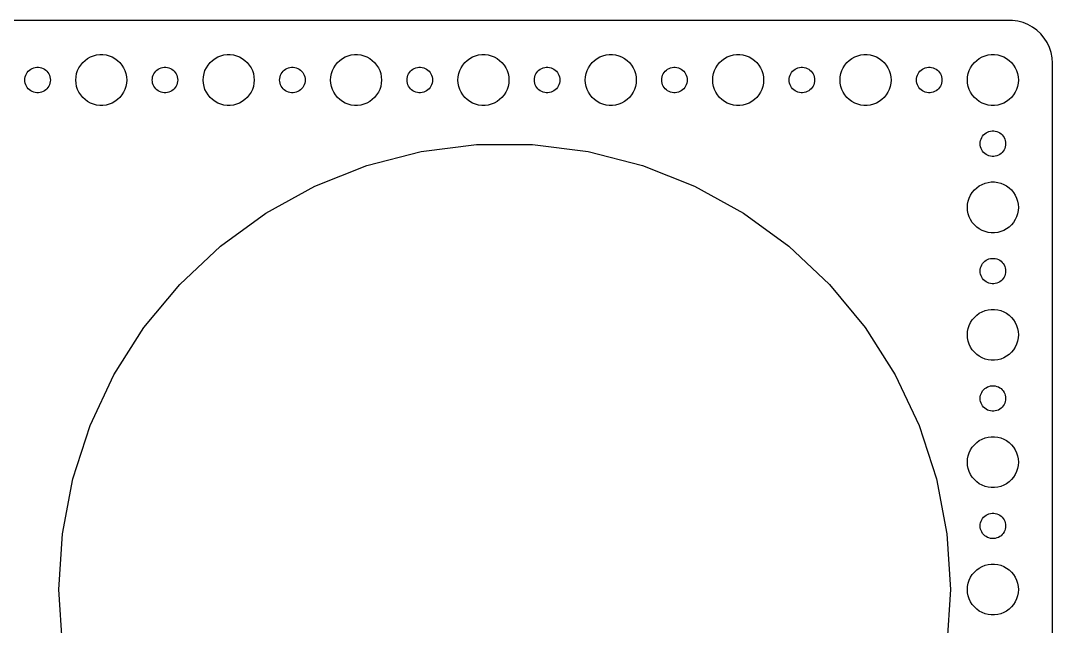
# Model space of a CAD drawing. Header units: metres. Extents: x -120 to 120, y -67 to 67.
# Drawn here: x -2 to 119.5, y -4.3 to 67 of the extents above; entities that cross this region are included whole.
import ezdxf

# ---------------------------------------------------------------- set-up
doc = ezdxf.new("R2010")
doc.units = ezdxf.units.M

msp = doc.modelspace()

# ---------------------------------------------------------------- linework, layer by layer
for p, q in [((114.814, 66.9901), (-114.814, 66.9901)), ((115.437, 66.9114), (114.814, 66.9901)), ((116.045, 66.7553), (115.437, 66.9114)), ((116.629, 66.5241), (116.045, 66.7553)), ((117.179, 66.2216), (116.629, 66.5241)), ((117.687, 65.8526), (117.179, 66.2216)), ((118.145, 65.4227), (117.687, 65.8526)), ((118.545, 64.9389), (118.145, 65.4227)), ((118.882, 64.4088), (118.545, 64.9389)), ((119.149, 63.8406), (118.882, 64.4088)), ((119.343, 63.2434), (119.149, 63.8406)), ((119.461, 62.6267), (119.343, 63.2434)), ((5.07294, 61.7634), (5.31308, 62.0536)), ((5.31308, 62.0536), (5.58772, 62.3115)), ((5.58772, 62.3115), (5.89252, 62.533)), ((5.89252, 62.533), (6.22266, 62.7145)), ((6.22266, 62.7145), (6.57294, 62.8532)), ((6.57294, 62.8532), (6.93785, 62.9469)), ((6.93785, 62.9469), (7.31161, 62.9941)), ((7.31161, 62.9941), (7.68837, 62.9941)), ((7.68837, 62.9941), (8.06213, 62.9469)), ((8.06213, 62.9469), (8.42705, 62.8532)), ((8.42705, 62.8532), (8.77733, 62.7145)), ((8.77733, 62.7145), (9.10747, 62.533)), ((9.10747, 62.533), (9.41226, 62.3115)), ((9.41226, 62.3115), (9.6869, 62.0536)), ((9.6869, 62.0536), (9.92705, 61.7634)), ((20.0729, 61.7634), (20.3131, 62.0536)), ((20.3131, 62.0536), (20.5877, 62.3115)), ((20.5877, 62.3115), (20.8925, 62.533)), ((20.8925, 62.533), (21.2227, 62.7145)), ((21.2227, 62.7145), (21.5729, 62.8532)), ((21.5729, 62.8532), (21.9379, 62.9469)), ((21.9379, 62.9469), (22.3116, 62.9941)), ((22.3116, 62.9941), (22.6884, 62.9941)), ((22.6884, 62.9941), (23.0621, 62.9469)), ((23.0621, 62.9469), (23.427, 62.8532)), ((23.427, 62.8532), (23.7773, 62.7145)), ((23.7773, 62.7145), (24.1075, 62.533)), ((24.1075, 62.533), (24.4123, 62.3115)), ((24.4123, 62.3115), (24.6869, 62.0536)), ((24.6869, 62.0536), (24.927, 61.7634)), ((35.0729, 61.7634), (35.3131, 62.0536)), ((35.3131, 62.0536), (35.5877, 62.3115)), ((35.5877, 62.3115), (35.8925, 62.533)), ((35.8925, 62.533), (36.2227, 62.7145)), ((36.2227, 62.7145), (36.5729, 62.8532)), ((36.5729, 62.8532), (36.9379, 62.9469)), ((36.9379, 62.9469), (37.3116, 62.9941)), ((37.3116, 62.9941), (37.6884, 62.9941)), ((37.6884, 62.9941), (38.0621, 62.9469)), ((38.0621, 62.9469), (38.427, 62.8532)), ((38.427, 62.8532), (38.7773, 62.7145)), ((38.7773, 62.7145), (39.1075, 62.533)), ((39.1075, 62.533), (39.4123, 62.3115)), ((39.4123, 62.3115), (39.6869, 62.0536)), ((39.6869, 62.0536), (39.927, 61.7634)), ((50.0729, 61.7634), (50.3131, 62.0536)), ((50.3131, 62.0536), (50.5877, 62.3115)), ((50.5877, 62.3115), (50.8925, 62.533)), ((50.8925, 62.533), (51.2227, 62.7145)), ((51.2227, 62.7145), (51.5729, 62.8532)), ((51.5729, 62.8532), (51.9379, 62.9469)), ((51.9379, 62.9469), (52.3116, 62.9941)), ((52.3116, 62.9941), (52.6884, 62.9941)), ((52.6884, 62.9941), (53.0621, 62.9469)), ((53.0621, 62.9469), (53.427, 62.8532)), ((53.427, 62.8532), (53.7773, 62.7145)), ((53.7773, 62.7145), (54.1075, 62.533)), ((54.1075, 62.533), (54.4123, 62.3115)), ((54.4123, 62.3115), (54.6869, 62.0536)), ((54.6869, 62.0536), (54.927, 61.7634)), ((65.073, 61.7634), (65.3131, 62.0536)), ((65.3131, 62.0536), (65.5877, 62.3115)), ((65.5877, 62.3115), (65.8925, 62.533)), ((65.8925, 62.533), (66.2227, 62.7145)), ((66.2227, 62.7145), (66.573, 62.8532)), ((66.573, 62.8532), (66.9379, 62.9469)), ((66.9379, 62.9469), (67.3116, 62.9941)), ((67.3116, 62.9941), (67.6884, 62.9941)), ((67.6884, 62.9941), (68.0621, 62.9469)), ((68.0621, 62.9469), (68.427, 62.8532)), ((68.427, 62.8532), (68.7773, 62.7145)), ((68.7773, 62.7145), (69.1075, 62.533)), ((69.1075, 62.533), (69.4123, 62.3115)), ((69.4123, 62.3115), (69.6869, 62.0536)), ((69.6869, 62.0536), (69.927, 61.7634)), ((80.073, 61.7634), (80.3131, 62.0536)), ((80.3131, 62.0536), (80.5877, 62.3115)), ((80.5877, 62.3115), (80.8925, 62.533)), ((80.8925, 62.533), (81.2227, 62.7145)), ((81.2227, 62.7145), (81.573, 62.8532)), ((81.573, 62.8532), (81.9379, 62.9469)), ((81.9379, 62.9469), (82.3116, 62.9941)), ((82.3116, 62.9941), (82.6884, 62.9941)), ((82.6884, 62.9941), (83.0621, 62.9469)), ((83.0621, 62.9469), (83.427, 62.8532)), ((83.427, 62.8532), (83.7773, 62.7145)), ((83.7773, 62.7145), (84.1075, 62.533)), ((84.1075, 62.533), (84.4123, 62.3115)), ((84.4123, 62.3115), (84.6869, 62.0536)), ((84.6869, 62.0536), (84.927, 61.7634)), ((95.073, 61.7634), (95.3131, 62.0536)), ((95.3131, 62.0536), (95.5877, 62.3115)), ((95.5877, 62.3115), (95.8925, 62.533)), ((95.8925, 62.533), (96.2227, 62.7145)), ((96.2227, 62.7145), (96.573, 62.8532)), ((96.573, 62.8532), (96.9379, 62.9469)), ((96.9379, 62.9469), (97.3116, 62.9941)), ((97.3116, 62.9941), (97.6884, 62.9941)), ((97.6884, 62.9941), (98.0621, 62.9469)), ((98.0621, 62.9469), (98.427, 62.8532)), ((98.427, 62.8532), (98.7773, 62.7145)), ((98.7773, 62.7145), (99.1075, 62.533)), ((99.1075, 62.533), (99.4123, 62.3115)), ((99.4123, 62.3115), (99.6869, 62.0536)), ((99.6869, 62.0536), (99.927, 61.7634)), ((110.073, 61.7634), (110.313, 62.0536)), ((110.313, 62.0536), (110.588, 62.3115)), ((110.588, 62.3115), (110.893, 62.533)), ((110.893, 62.533), (111.223, 62.7145)), ((111.223, 62.7145), (111.573, 62.8532)), ((111.573, 62.8532), (111.938, 62.9469)), ((111.938, 62.9469), (112.312, 62.9941)), ((112.312, 62.9941), (112.688, 62.9941)), ((112.688, 62.9941), (113.062, 62.9469)), ((113.062, 62.9469), (113.427, 62.8532)), ((113.427, 62.8532), (113.777, 62.7145)), ((113.777, 62.7145), (114.107, 62.533)), ((114.107, 62.533), (114.412, 62.3115)), ((114.412, 62.3115), (114.687, 62.0536)), ((114.687, 62.0536), (114.927, 61.7634)), ((119.5, 62), (119.461, 62.6267)), ((119.5, -62), (119.5, 62)), ((-1.31445, 60.7226), (-1.21352, 60.8817)), ((-1.21352, 60.8817), (-1.09344, 61.0268)), ((-1.09344, 61.0268), (-0.95613, 61.1558)), ((-0.95613, 61.1558), (-0.80373, 61.2665)), ((-0.80373, 61.2665), (-0.63866, 61.3572)), ((-0.63866, 61.3572), (-0.46352, 61.4266)), ((-0.46352, 61.4266), (-0.28107, 61.4734)), ((-0.28107, 61.4734), (-0.09418, 61.497)), ((-0.09418, 61.497), (0.09418, 61.497)), ((0.09418, 61.497), (0.28107, 61.4734)), ((0.28107, 61.4734), (0.46352, 61.4266)), ((0.46352, 61.4266), (0.63866, 61.3572)), ((0.63866, 61.3572), (0.80373, 61.2665)), ((0.80373, 61.2665), (0.95613, 61.1558)), ((0.95613, 61.1558), (1.09344, 61.0268)), ((1.09344, 61.0268), (1.21352, 60.8817)), ((1.21352, 60.8817), (1.31445, 60.7226)), ((4.59424, 60.7461), (4.71066, 61.1044)), ((4.71066, 61.1044), (4.87108, 61.4453)), ((4.87108, 61.4453), (5.07294, 61.7634)), ((9.92705, 61.7634), (10.1289, 61.4453)), ((10.1289, 61.4453), (10.2893, 61.1044)), ((10.2893, 61.1044), (10.4057, 60.7461)), ((13.6855, 60.7226), (13.7865, 60.8817)), ((13.7865, 60.8817), (13.9065, 61.0268)), ((13.9065, 61.0268), (14.0439, 61.1558)), ((14.0439, 61.1558), (14.1963, 61.2665)), ((14.1963, 61.2665), (14.3613, 61.3572)), ((14.3613, 61.3572), (14.5365, 61.4266)), ((14.5365, 61.4266), (14.7189, 61.4734)), ((14.7189, 61.4734), (14.9058, 61.497)), ((14.9058, 61.497), (15.0942, 61.497)), ((15.0942, 61.497), (15.2811, 61.4734)), ((15.2811, 61.4734), (15.4635, 61.4266)), ((15.4635, 61.4266), (15.6387, 61.3572)), ((15.6387, 61.3572), (15.8037, 61.2665)), ((15.8037, 61.2665), (15.9561, 61.1558)), ((15.9561, 61.1558), (16.0934, 61.0268)), ((16.0934, 61.0268), (16.2135, 60.8817)), ((16.2135, 60.8817), (16.3145, 60.7226)), ((19.5942, 60.7461), (19.7107, 61.1044)), ((19.7107, 61.1044), (19.8711, 61.4453)), ((19.8711, 61.4453), (20.0729, 61.7634)), ((24.927, 61.7634), (25.1289, 61.4453)), ((25.1289, 61.4453), (25.2893, 61.1044)), ((25.2893, 61.1044), (25.4057, 60.7461)), ((28.6855, 60.7226), (28.7865, 60.8817)), ((28.7865, 60.8817), (28.9065, 61.0268)), ((28.9065, 61.0268), (29.0439, 61.1558)), ((29.0439, 61.1558), (29.1963, 61.2665)), ((29.1963, 61.2665), (29.3613, 61.3572)), ((29.3613, 61.3572), (29.5365, 61.4266)), ((29.5365, 61.4266), (29.7189, 61.4734)), ((29.7189, 61.4734), (29.9058, 61.497)), ((29.9058, 61.497), (30.0942, 61.497)), ((30.0942, 61.497), (30.2811, 61.4734)), ((30.2811, 61.4734), (30.4635, 61.4266)), ((30.4635, 61.4266), (30.6387, 61.3572)), ((30.6387, 61.3572), (30.8037, 61.2665)), ((30.8037, 61.2665), (30.9561, 61.1558)), ((30.9561, 61.1558), (31.0934, 61.0268)), ((31.0934, 61.0268), (31.2135, 60.8817)), ((31.2135, 60.8817), (31.3145, 60.7226)), ((34.5942, 60.7461), (34.7107, 61.1044)), ((34.7107, 61.1044), (34.8711, 61.4453)), ((34.8711, 61.4453), (35.0729, 61.7634)), ((39.927, 61.7634), (40.1289, 61.4453)), ((40.1289, 61.4453), (40.2893, 61.1044)), ((40.2893, 61.1044), (40.4057, 60.7461)), ((43.6855, 60.7226), (43.7865, 60.8817)), ((43.7865, 60.8817), (43.9065, 61.0268)), ((43.9065, 61.0268), (44.0439, 61.1558)), ((44.0439, 61.1558), (44.1963, 61.2665)), ((44.1963, 61.2665), (44.3613, 61.3572)), ((44.3613, 61.3572), (44.5365, 61.4266)), ((44.5365, 61.4266), (44.7189, 61.4734)), ((44.7189, 61.4734), (44.9058, 61.497)), ((44.9058, 61.497), (45.0942, 61.497)), ((45.0942, 61.497), (45.2811, 61.4734)), ((45.2811, 61.4734), (45.4635, 61.4266)), ((45.4635, 61.4266), (45.6387, 61.3572)), ((45.6387, 61.3572), (45.8037, 61.2665)), ((45.8037, 61.2665), (45.9561, 61.1558)), ((45.9561, 61.1558), (46.0934, 61.0268)), ((46.0934, 61.0268), (46.2135, 60.8817)), ((46.2135, 60.8817), (46.3145, 60.7226)), ((49.5942, 60.7461), (49.7107, 61.1044)), ((49.7107, 61.1044), (49.8711, 61.4453)), ((49.8711, 61.4453), (50.0729, 61.7634)), ((54.927, 61.7634), (55.1289, 61.4453)), ((55.1289, 61.4453), (55.2893, 61.1044)), ((55.2893, 61.1044), (55.4057, 60.7461)), ((58.6855, 60.7226), (58.7865, 60.8817)), ((58.7865, 60.8817), (58.9065, 61.0268)), ((58.9065, 61.0268), (59.0439, 61.1558)), ((59.0439, 61.1558), (59.1963, 61.2665)), ((59.1963, 61.2665), (59.3613, 61.3572)), ((59.3613, 61.3572), (59.5365, 61.4266)), ((59.5365, 61.4266), (59.7189, 61.4734)), ((59.7189, 61.4734), (59.9058, 61.497)), ((59.9058, 61.497), (60.0942, 61.497)), ((60.0942, 61.497), (60.2811, 61.4734)), ((60.2811, 61.4734), (60.4635, 61.4266)), ((60.4635, 61.4266), (60.6387, 61.3572)), ((60.6387, 61.3572), (60.8037, 61.2665)), ((60.8037, 61.2665), (60.9561, 61.1558)), ((60.9561, 61.1558), (61.0934, 61.0268)), ((61.0934, 61.0268), (61.2135, 60.8817)), ((61.2135, 60.8817), (61.3145, 60.7226)), ((64.5943, 60.7461), (64.7107, 61.1044)), ((64.7107, 61.1044), (64.8711, 61.4453)), ((64.8711, 61.4453), (65.073, 61.7634)), ((69.927, 61.7634), (70.1289, 61.4453)), ((70.1289, 61.4453), (70.2893, 61.1044)), ((70.2893, 61.1044), (70.4057, 60.7461)), ((73.6855, 60.7226), (73.7865, 60.8817)), ((73.7865, 60.8817), (73.9065, 61.0268)), ((73.9065, 61.0268), (74.0439, 61.1558)), ((74.0439, 61.1558), (74.1963, 61.2665)), ((74.1963, 61.2665), (74.3613, 61.3572)), ((74.3613, 61.3572), (74.5365, 61.4266)), ((74.5365, 61.4266), (74.7189, 61.4734)), ((74.7189, 61.4734), (74.9058, 61.497)), ((74.9058, 61.497), (75.0942, 61.497)), ((75.0942, 61.497), (75.2811, 61.4734)), ((75.2811, 61.4734), (75.4635, 61.4266)), ((75.4635, 61.4266), (75.6387, 61.3572)), ((75.6387, 61.3572), (75.8037, 61.2665)), ((75.8037, 61.2665), (75.9561, 61.1558)), ((75.9561, 61.1558), (76.0934, 61.0268)), ((76.0934, 61.0268), (76.2135, 60.8817)), ((76.2135, 60.8817), (76.3145, 60.7226)), ((79.5943, 60.7461), (79.7107, 61.1044)), ((79.7107, 61.1044), (79.8711, 61.4453)), ((79.8711, 61.4453), (80.073, 61.7634)), ((84.927, 61.7634), (85.1289, 61.4453)), ((85.1289, 61.4453), (85.2893, 61.1044)), ((85.2893, 61.1044), (85.4057, 60.7461)), ((88.6855, 60.7226), (88.7865, 60.8817)), ((88.7865, 60.8817), (88.9065, 61.0268)), ((88.9065, 61.0268), (89.0439, 61.1558)), ((89.0439, 61.1558), (89.1963, 61.2665)), ((89.1963, 61.2665), (89.3613, 61.3572)), ((89.3613, 61.3572), (89.5365, 61.4266)), ((89.5365, 61.4266), (89.7189, 61.4734)), ((89.7189, 61.4734), (89.9058, 61.497)), ((89.9058, 61.497), (90.0942, 61.497)), ((90.0942, 61.497), (90.2811, 61.4734)), ((90.2811, 61.4734), (90.4635, 61.4266)), ((90.4635, 61.4266), (90.6387, 61.3572)), ((90.6387, 61.3572), (90.8037, 61.2665)), ((90.8037, 61.2665), (90.9561, 61.1558)), ((90.9561, 61.1558), (91.0934, 61.0268)), ((91.0934, 61.0268), (91.2135, 60.8817)), ((91.2135, 60.8817), (91.3145, 60.7226)), ((94.5943, 60.7461), (94.7107, 61.1044)), ((94.7107, 61.1044), (94.8711, 61.4453)), ((94.8711, 61.4453), (95.073, 61.7634)), ((99.927, 61.7634), (100.129, 61.4453)), ((100.129, 61.4453), (100.289, 61.1044)), ((100.289, 61.1044), (100.406, 60.7461)), ((103.686, 60.7226), (103.786, 60.8817)), ((103.786, 60.8817), (103.907, 61.0268)), ((103.907, 61.0268), (104.044, 61.1558)), ((104.044, 61.1558), (104.196, 61.2665)), ((104.196, 61.2665), (104.361, 61.3572)), ((104.361, 61.3572), (104.536, 61.4266)), ((104.536, 61.4266), (104.719, 61.4734)), ((104.719, 61.4734), (104.906, 61.497)), ((104.906, 61.497), (105.094, 61.497)), ((105.094, 61.497), (105.281, 61.4734)), ((105.281, 61.4734), (105.464, 61.4266)), ((105.464, 61.4266), (105.639, 61.3572)), ((105.639, 61.3572), (105.804, 61.2665)), ((105.804, 61.2665), (105.956, 61.1558)), ((105.956, 61.1558), (106.093, 61.0268)), ((106.093, 61.0268), (106.214, 60.8817)), ((106.214, 60.8817), (106.314, 60.7226)), ((109.594, 60.7461), (109.711, 61.1044)), ((109.711, 61.1044), (109.871, 61.4453)), ((109.871, 61.4453), (110.073, 61.7634)), ((114.927, 61.7634), (115.129, 61.4453)), ((115.129, 61.4453), (115.289, 61.1044)), ((115.289, 61.1044), (115.406, 60.7461)), ((-1.5, 60), (-1.48816, 60.188)), ((-1.48816, 59.812), (-1.5, 60)), ((-1.48816, 60.188), (-1.45287, 60.373)), ((-1.45287, 59.627), (-1.48816, 59.812)), ((-1.45287, 60.373), (-1.39465, 60.5522)), ((-1.39465, 59.4478), (-1.45287, 59.627)), ((-1.39465, 60.5522), (-1.31445, 60.7226)), ((1.31445, 60.7226), (1.39465, 60.5522)), ((1.39465, 60.5522), (1.45287, 60.373)), ((1.45287, 59.627), (1.39465, 59.4478)), ((1.45287, 60.373), (1.48816, 60.188)), ((1.48816, 59.812), (1.45287, 59.627)), ((1.48816, 60.188), (1.5, 60)), ((1.5, 60), (1.48816, 59.812)), ((4.5, 60), (4.52365, 60.376)), ((4.52365, 59.624), (4.5, 60)), ((4.52365, 60.376), (4.59424, 60.7461)), ((4.59424, 59.2539), (4.52365, 59.624)), ((10.4057, 60.7461), (10.4763, 60.376)), ((10.4763, 59.624), (10.4057, 59.2539)), ((10.4763, 60.376), (10.5, 60)), ((10.5, 60), (10.4763, 59.624)), ((13.5, 60), (13.5118, 60.188)), ((13.5118, 59.812), (13.5, 60)), ((13.5118, 60.188), (13.5471, 60.373)), ((13.5471, 59.627), (13.5118, 59.812)), ((13.5471, 60.373), (13.6053, 60.5522)), ((13.6053, 59.4478), (13.5471, 59.627)), ((13.6053, 60.5522), (13.6855, 60.7226)), ((16.3145, 60.7226), (16.3947, 60.5522)), ((16.3947, 60.5522), (16.4529, 60.373)), ((16.4529, 59.627), (16.3947, 59.4478)), ((16.4529, 60.373), (16.4882, 60.188)), ((16.4882, 59.812), (16.4529, 59.627)), ((16.4882, 60.188), (16.5, 60)), ((16.5, 60), (16.4882, 59.812)), ((19.5, 60), (19.5237, 60.376)), ((19.5237, 59.624), (19.5, 60)), ((19.5237, 60.376), (19.5942, 60.7461)), ((19.5942, 59.2539), (19.5237, 59.624)), ((25.4057, 60.7461), (25.4763, 60.376)), ((25.4763, 59.624), (25.4057, 59.2539)), ((25.4763, 60.376), (25.5, 60)), ((25.5, 60), (25.4763, 59.624)), ((28.5, 60), (28.5118, 60.188)), ((28.5118, 59.812), (28.5, 60)), ((28.5118, 60.188), (28.5471, 60.373)), ((28.5471, 59.627), (28.5118, 59.812)), ((28.5471, 60.373), (28.6053, 60.5522)), ((28.6053, 59.4478), (28.5471, 59.627)), ((28.6053, 60.5522), (28.6855, 60.7226)), ((31.3145, 60.7226), (31.3947, 60.5522)), ((31.3947, 60.5522), (31.4529, 60.373)), ((31.4529, 59.627), (31.3947, 59.4478)), ((31.4529, 60.373), (31.4882, 60.188)), ((31.4882, 59.812), (31.4529, 59.627)), ((31.4882, 60.188), (31.5, 60)), ((31.5, 60), (31.4882, 59.812)), ((34.5, 60), (34.5237, 60.376)), ((34.5237, 59.624), (34.5, 60)), ((34.5237, 60.376), (34.5942, 60.7461)), ((34.5942, 59.2539), (34.5237, 59.624)), ((40.4057, 60.7461), (40.4763, 60.376)), ((40.4763, 59.624), (40.4057, 59.2539)), ((40.4763, 60.376), (40.5, 60)), ((40.5, 60), (40.4763, 59.624)), ((43.5, 60), (43.5118, 60.188)), ((43.5118, 59.812), (43.5, 60)), ((43.5118, 60.188), (43.5471, 60.373)), ((43.5471, 59.627), (43.5118, 59.812)), ((43.5471, 60.373), (43.6053, 60.5522)), ((43.6053, 59.4478), (43.5471, 59.627)), ((43.6053, 60.5522), (43.6855, 60.7226)), ((46.3145, 60.7226), (46.3947, 60.5522)), ((46.3947, 60.5522), (46.4529, 60.373)), ((46.4529, 59.627), (46.3947, 59.4478)), ((46.4529, 60.373), (46.4882, 60.188)), ((46.4882, 59.812), (46.4529, 59.627)), ((46.4882, 60.188), (46.5, 60)), ((46.5, 60), (46.4882, 59.812)), ((49.5, 60), (49.5237, 60.376)), ((49.5237, 59.624), (49.5, 60)), ((49.5237, 60.376), (49.5942, 60.7461)), ((49.5942, 59.2539), (49.5237, 59.624)), ((55.4057, 60.7461), (55.4763, 60.376)), ((55.4763, 59.624), (55.4057, 59.2539)), ((55.4763, 60.376), (55.5, 60)), ((55.5, 60), (55.4763, 59.624)), ((58.5, 60), (58.5118, 60.188)), ((58.5118, 59.812), (58.5, 60)), ((58.5118, 60.188), (58.5471, 60.373)), ((58.5471, 59.627), (58.5118, 59.812)), ((58.5471, 60.373), (58.6053, 60.5522)), ((58.6053, 59.4478), (58.5471, 59.627)), ((58.6053, 60.5522), (58.6855, 60.7226)), ((61.3145, 60.7226), (61.3947, 60.5522)), ((61.3947, 60.5522), (61.4529, 60.373)), ((61.4529, 59.627), (61.3947, 59.4478)), ((61.4529, 60.373), (61.4882, 60.188)), ((61.4882, 59.812), (61.4529, 59.627)), ((61.4882, 60.188), (61.5, 60)), ((61.5, 60), (61.4882, 59.812)), ((64.5, 60), (64.5237, 60.376)), ((64.5237, 59.624), (64.5, 60)), ((64.5237, 60.376), (64.5943, 60.7461)), ((64.5943, 59.2539), (64.5237, 59.624)), ((70.4057, 60.7461), (70.4763, 60.376)), ((70.4763, 59.624), (70.4057, 59.2539)), ((70.4763, 60.376), (70.5, 60)), ((70.5, 60), (70.4763, 59.624)), ((73.5, 60), (73.5118, 60.188)), ((73.5118, 59.812), (73.5, 60)), ((73.5118, 60.188), (73.5471, 60.373)), ((73.5471, 59.627), (73.5118, 59.812)), ((73.5471, 60.373), (73.6053, 60.5522)), ((73.6053, 59.4478), (73.5471, 59.627)), ((73.6053, 60.5522), (73.6855, 60.7226)), ((76.3145, 60.7226), (76.3947, 60.5522)), ((76.3947, 60.5522), (76.4529, 60.373)), ((76.4529, 59.627), (76.3947, 59.4478)), ((76.4529, 60.373), (76.4882, 60.188)), ((76.4882, 59.812), (76.4529, 59.627)), ((76.4882, 60.188), (76.5, 60)), ((76.5, 60), (76.4882, 59.812)), ((79.5, 60), (79.5237, 60.376)), ((79.5237, 59.624), (79.5, 60)), ((79.5237, 60.376), (79.5943, 60.7461)), ((79.5943, 59.2539), (79.5237, 59.624)), ((85.4057, 60.7461), (85.4763, 60.376)), ((85.4763, 59.624), (85.4057, 59.2539)), ((85.4763, 60.376), (85.5, 60)), ((85.5, 60), (85.4763, 59.624)), ((88.5, 60), (88.5118, 60.188)), ((88.5118, 59.812), (88.5, 60)), ((88.5118, 60.188), (88.5471, 60.373)), ((88.5471, 59.627), (88.5118, 59.812)), ((88.5471, 60.373), (88.6053, 60.5522)), ((88.6053, 59.4478), (88.5471, 59.627)), ((88.6053, 60.5522), (88.6855, 60.7226)), ((91.3145, 60.7226), (91.3947, 60.5522)), ((91.3947, 60.5522), (91.4529, 60.373)), ((91.4529, 59.627), (91.3947, 59.4478)), ((91.4529, 60.373), (91.4882, 60.188)), ((91.4882, 59.812), (91.4529, 59.627)), ((91.4882, 60.188), (91.5, 60)), ((91.5, 60), (91.4882, 59.812)), ((94.5, 60), (94.5237, 60.376)), ((94.5237, 59.624), (94.5, 60)), ((94.5237, 60.376), (94.5943, 60.7461)), ((94.5943, 59.2539), (94.5237, 59.624)), ((100.406, 60.7461), (100.476, 60.376)), ((100.476, 59.624), (100.406, 59.2539)), ((100.476, 60.376), (100.5, 60)), ((100.5, 60), (100.476, 59.624)), ((103.5, 60), (103.512, 60.188)), ((103.512, 59.812), (103.5, 60)), ((103.512, 60.188), (103.547, 60.373)), ((103.547, 59.627), (103.512, 59.812)), ((103.547, 60.373), (103.605, 60.5522)), ((103.605, 59.4478), (103.547, 59.627)), ((103.605, 60.5522), (103.686, 60.7226)), ((106.314, 60.7226), (106.395, 60.5522)), ((106.395, 60.5522), (106.453, 60.373)), ((106.453, 59.627), (106.395, 59.4478)), ((106.453, 60.373), (106.488, 60.188)), ((106.488, 59.812), (106.453, 59.627)), ((106.488, 60.188), (106.5, 60)), ((106.5, 60), (106.488, 59.812)), ((109.5, 60), (109.524, 60.376)), ((109.524, 59.624), (109.5, 60)), ((109.524, 60.376), (109.594, 60.7461)), ((109.594, 59.2539), (109.524, 59.624)), ((115.406, 60.7461), (115.476, 60.376)), ((115.476, 59.624), (115.406, 59.2539)), ((115.476, 60.376), (115.5, 60)), ((115.5, 60), (115.476, 59.624)), ((-1.31445, 59.2774), (-1.39465, 59.4478)), ((-1.21352, 59.1183), (-1.31445, 59.2774)), ((-1.09344, 58.9732), (-1.21352, 59.1183)), ((-0.95613, 58.8442), (-1.09344, 58.9732)), ((-0.80373, 58.7335), (-0.95613, 58.8442)), ((-0.63866, 58.6428), (-0.80373, 58.7335)), ((-0.46352, 58.5734), (-0.63866, 58.6428)), ((-0.28107, 58.5266), (-0.46352, 58.5734)), ((-0.09418, 58.503), (-0.28107, 58.5266)), ((0.09418, 58.503), (-0.09418, 58.503)), ((0.28107, 58.5266), (0.09418, 58.503)), ((0.46352, 58.5734), (0.28107, 58.5266)), ((0.63866, 58.6428), (0.46352, 58.5734)), ((0.80373, 58.7335), (0.63866, 58.6428)), ((0.95613, 58.8442), (0.80373, 58.7335)), ((1.09344, 58.9732), (0.95613, 58.8442)), ((1.21352, 59.1183), (1.09344, 58.9732)), ((1.31445, 59.2774), (1.21352, 59.1183)), ((1.39465, 59.4478), (1.31445, 59.2774)), ((4.71066, 58.8956), (4.59424, 59.2539)), ((4.87108, 58.5547), (4.71066, 58.8956)), ((5.07294, 58.2366), (4.87108, 58.5547)), ((10.1289, 58.5547), (9.92705, 58.2366)), ((10.2893, 58.8956), (10.1289, 58.5547)), ((10.4057, 59.2539), (10.2893, 58.8956)), ((13.6855, 59.2774), (13.6053, 59.4478)), ((13.7865, 59.1183), (13.6855, 59.2774)), ((13.9065, 58.9732), (13.7865, 59.1183)), ((14.0439, 58.8442), (13.9065, 58.9732)), ((14.1963, 58.7335), (14.0439, 58.8442)), ((14.3613, 58.6428), (14.1963, 58.7335)), ((14.5365, 58.5734), (14.3613, 58.6428)), ((14.7189, 58.5266), (14.5365, 58.5734)), ((14.9058, 58.503), (14.7189, 58.5266)), ((15.0942, 58.503), (14.9058, 58.503)), ((15.2811, 58.5266), (15.0942, 58.503)), ((15.4635, 58.5734), (15.2811, 58.5266)), ((15.6387, 58.6428), (15.4635, 58.5734)), ((15.8037, 58.7335), (15.6387, 58.6428)), ((15.9561, 58.8442), (15.8037, 58.7335)), ((16.0934, 58.9732), (15.9561, 58.8442)), ((16.2135, 59.1183), (16.0934, 58.9732)), ((16.3145, 59.2774), (16.2135, 59.1183)), ((16.3947, 59.4478), (16.3145, 59.2774)), ((19.7107, 58.8956), (19.5942, 59.2539)), ((19.8711, 58.5547), (19.7107, 58.8956)), ((20.0729, 58.2366), (19.8711, 58.5547)), ((25.1289, 58.5547), (24.927, 58.2366)), ((25.2893, 58.8956), (25.1289, 58.5547)), ((25.4057, 59.2539), (25.2893, 58.8956)), ((28.6855, 59.2774), (28.6053, 59.4478)), ((28.7865, 59.1183), (28.6855, 59.2774)), ((28.9065, 58.9732), (28.7865, 59.1183)), ((29.0439, 58.8442), (28.9065, 58.9732)), ((29.1963, 58.7335), (29.0439, 58.8442)), ((29.3613, 58.6428), (29.1963, 58.7335)), ((29.5365, 58.5734), (29.3613, 58.6428)), ((29.7189, 58.5266), (29.5365, 58.5734)), ((29.9058, 58.503), (29.7189, 58.5266)), ((30.0942, 58.503), (29.9058, 58.503)), ((30.2811, 58.5266), (30.0942, 58.503)), ((30.4635, 58.5734), (30.2811, 58.5266)), ((30.6387, 58.6428), (30.4635, 58.5734)), ((30.8037, 58.7335), (30.6387, 58.6428)), ((30.9561, 58.8442), (30.8037, 58.7335)), ((31.0934, 58.9732), (30.9561, 58.8442)), ((31.2135, 59.1183), (31.0934, 58.9732)), ((31.3145, 59.2774), (31.2135, 59.1183)), ((31.3947, 59.4478), (31.3145, 59.2774)), ((34.7107, 58.8956), (34.5942, 59.2539)), ((34.8711, 58.5547), (34.7107, 58.8956)), ((35.0729, 58.2366), (34.8711, 58.5547)), ((40.1289, 58.5547), (39.927, 58.2366)), ((40.2893, 58.8956), (40.1289, 58.5547)), ((40.4057, 59.2539), (40.2893, 58.8956)), ((43.6855, 59.2774), (43.6053, 59.4478)), ((43.7865, 59.1183), (43.6855, 59.2774)), ((43.9065, 58.9732), (43.7865, 59.1183)), ((44.0439, 58.8442), (43.9065, 58.9732)), ((44.1963, 58.7335), (44.0439, 58.8442)), ((44.3613, 58.6428), (44.1963, 58.7335)), ((44.5365, 58.5734), (44.3613, 58.6428)), ((44.7189, 58.5266), (44.5365, 58.5734)), ((44.9058, 58.503), (44.7189, 58.5266)), ((45.0942, 58.503), (44.9058, 58.503)), ((45.2811, 58.5266), (45.0942, 58.503)), ((45.4635, 58.5734), (45.2811, 58.5266)), ((45.6387, 58.6428), (45.4635, 58.5734)), ((45.8037, 58.7335), (45.6387, 58.6428)), ((45.9561, 58.8442), (45.8037, 58.7335)), ((46.0934, 58.9732), (45.9561, 58.8442)), ((46.2135, 59.1183), (46.0934, 58.9732)), ((46.3145, 59.2774), (46.2135, 59.1183)), ((46.3947, 59.4478), (46.3145, 59.2774)), ((49.7107, 58.8956), (49.5942, 59.2539)), ((49.8711, 58.5547), (49.7107, 58.8956)), ((50.0729, 58.2366), (49.8711, 58.5547)), ((55.1289, 58.5547), (54.927, 58.2366)), ((55.2893, 58.8956), (55.1289, 58.5547)), ((55.4057, 59.2539), (55.2893, 58.8956)), ((58.6855, 59.2774), (58.6053, 59.4478)), ((58.7865, 59.1183), (58.6855, 59.2774)), ((58.9065, 58.9732), (58.7865, 59.1183)), ((59.0439, 58.8442), (58.9065, 58.9732)), ((59.1963, 58.7335), (59.0439, 58.8442)), ((59.3613, 58.6428), (59.1963, 58.7335)), ((59.5365, 58.5734), (59.3613, 58.6428)), ((59.7189, 58.5266), (59.5365, 58.5734)), ((59.9058, 58.503), (59.7189, 58.5266)), ((60.0942, 58.503), (59.9058, 58.503)), ((60.2811, 58.5266), (60.0942, 58.503)), ((60.4635, 58.5734), (60.2811, 58.5266)), ((60.6387, 58.6428), (60.4635, 58.5734)), ((60.8037, 58.7335), (60.6387, 58.6428)), ((60.9561, 58.8442), (60.8037, 58.7335)), ((61.0934, 58.9732), (60.9561, 58.8442)), ((61.2135, 59.1183), (61.0934, 58.9732)), ((61.3145, 59.2774), (61.2135, 59.1183)), ((61.3947, 59.4478), (61.3145, 59.2774)), ((64.7107, 58.8956), (64.5943, 59.2539)), ((64.8711, 58.5547), (64.7107, 58.8956)), ((65.073, 58.2366), (64.8711, 58.5547)), ((70.1289, 58.5547), (69.927, 58.2366)), ((70.2893, 58.8956), (70.1289, 58.5547)), ((70.4057, 59.2539), (70.2893, 58.8956)), ((73.6855, 59.2774), (73.6053, 59.4478)), ((73.7865, 59.1183), (73.6855, 59.2774)), ((73.9065, 58.9732), (73.7865, 59.1183)), ((74.0439, 58.8442), (73.9065, 58.9732)), ((74.1963, 58.7335), (74.0439, 58.8442)), ((74.3613, 58.6428), (74.1963, 58.7335)), ((74.5365, 58.5734), (74.3613, 58.6428)), ((74.7189, 58.5266), (74.5365, 58.5734)), ((74.9058, 58.503), (74.7189, 58.5266)), ((75.0942, 58.503), (74.9058, 58.503)), ((75.2811, 58.5266), (75.0942, 58.503)), ((75.4635, 58.5734), (75.2811, 58.5266)), ((75.6387, 58.6428), (75.4635, 58.5734)), ((75.8037, 58.7335), (75.6387, 58.6428)), ((75.9561, 58.8442), (75.8037, 58.7335)), ((76.0934, 58.9732), (75.9561, 58.8442)), ((76.2135, 59.1183), (76.0934, 58.9732)), ((76.3145, 59.2774), (76.2135, 59.1183)), ((76.3947, 59.4478), (76.3145, 59.2774)), ((79.7107, 58.8956), (79.5943, 59.2539)), ((79.8711, 58.5547), (79.7107, 58.8956)), ((80.073, 58.2366), (79.8711, 58.5547)), ((85.1289, 58.5547), (84.927, 58.2366)), ((85.2893, 58.8956), (85.1289, 58.5547)), ((85.4057, 59.2539), (85.2893, 58.8956)), ((88.6855, 59.2774), (88.6053, 59.4478)), ((88.7865, 59.1183), (88.6855, 59.2774)), ((88.9065, 58.9732), (88.7865, 59.1183)), ((89.0439, 58.8442), (88.9065, 58.9732)), ((89.1963, 58.7335), (89.0439, 58.8442)), ((89.3613, 58.6428), (89.1963, 58.7335)), ((89.5365, 58.5734), (89.3613, 58.6428)), ((89.7189, 58.5266), (89.5365, 58.5734)), ((89.9058, 58.503), (89.7189, 58.5266)), ((90.0942, 58.503), (89.9058, 58.503)), ((90.2811, 58.5266), (90.0942, 58.503)), ((90.4635, 58.5734), (90.2811, 58.5266)), ((90.6387, 58.6428), (90.4635, 58.5734)), ((90.8037, 58.7335), (90.6387, 58.6428)), ((90.9561, 58.8442), (90.8037, 58.7335)), ((91.0934, 58.9732), (90.9561, 58.8442)), ((91.2135, 59.1183), (91.0934, 58.9732)), ((91.3145, 59.2774), (91.2135, 59.1183)), ((91.3947, 59.4478), (91.3145, 59.2774)), ((94.7107, 58.8956), (94.5943, 59.2539)), ((94.8711, 58.5547), (94.7107, 58.8956)), ((95.073, 58.2366), (94.8711, 58.5547)), ((100.129, 58.5547), (99.927, 58.2366)), ((100.289, 58.8956), (100.129, 58.5547)), ((100.406, 59.2539), (100.289, 58.8956)), ((103.686, 59.2774), (103.605, 59.4478)), ((103.786, 59.1183), (103.686, 59.2774)), ((103.907, 58.9732), (103.786, 59.1183)), ((104.044, 58.8442), (103.907, 58.9732)), ((104.196, 58.7335), (104.044, 58.8442)), ((104.361, 58.6428), (104.196, 58.7335)), ((104.536, 58.5734), (104.361, 58.6428)), ((104.719, 58.5266), (104.536, 58.5734)), ((104.906, 58.503), (104.719, 58.5266)), ((105.094, 58.503), (104.906, 58.503)), ((105.281, 58.5266), (105.094, 58.503)), ((105.464, 58.5734), (105.281, 58.5266)), ((105.639, 58.6428), (105.464, 58.5734)), ((105.804, 58.7335), (105.639, 58.6428)), ((105.956, 58.8442), (105.804, 58.7335)), ((106.093, 58.9732), (105.956, 58.8442)), ((106.214, 59.1183), (106.093, 58.9732)), ((106.314, 59.2774), (106.214, 59.1183)), ((106.395, 59.4478), (106.314, 59.2774)), ((109.711, 58.8956), (109.594, 59.2539)), ((109.871, 58.5547), (109.711, 58.8956)), ((110.073, 58.2366), (109.871, 58.5547)), ((115.129, 58.5547), (114.927, 58.2366)), ((115.289, 58.8956), (115.129, 58.5547)), ((115.406, 59.2539), (115.289, 58.8956)), ((5.31308, 57.9464), (5.07294, 58.2366)), ((5.58772, 57.6885), (5.31308, 57.9464)), ((5.89252, 57.467), (5.58772, 57.6885)), ((6.22266, 57.2855), (5.89252, 57.467)), ((6.57294, 57.1468), (6.22266, 57.2855)), ((6.93785, 57.0531), (6.57294, 57.1468)), ((8.42705, 57.1468), (8.06213, 57.0531)), ((8.77733, 57.2855), (8.42705, 57.1468)), ((9.10747, 57.467), (8.77733, 57.2855)), ((9.41226, 57.6885), (9.10747, 57.467)), ((9.6869, 57.9464), (9.41226, 57.6885)), ((9.92705, 58.2366), (9.6869, 57.9464)), ((20.3131, 57.9464), (20.0729, 58.2366)), ((20.5877, 57.6885), (20.3131, 57.9464)), ((20.8925, 57.467), (20.5877, 57.6885)), ((21.2227, 57.2855), (20.8925, 57.467)), ((21.5729, 57.1468), (21.2227, 57.2855)), ((21.9379, 57.0531), (21.5729, 57.1468)), ((23.427, 57.1468), (23.0621, 57.0531)), ((23.7773, 57.2855), (23.427, 57.1468)), ((24.1075, 57.467), (23.7773, 57.2855)), ((24.4123, 57.6885), (24.1075, 57.467)), ((24.6869, 57.9464), (24.4123, 57.6885)), ((24.927, 58.2366), (24.6869, 57.9464)), ((35.3131, 57.9464), (35.0729, 58.2366)), ((35.5877, 57.6885), (35.3131, 57.9464)), ((35.8925, 57.467), (35.5877, 57.6885)), ((36.2227, 57.2855), (35.8925, 57.467)), ((36.5729, 57.1468), (36.2227, 57.2855)), ((36.9379, 57.0531), (36.5729, 57.1468)), ((38.427, 57.1468), (38.0621, 57.0531)), ((38.7773, 57.2855), (38.427, 57.1468)), ((39.1075, 57.467), (38.7773, 57.2855)), ((39.4123, 57.6885), (39.1075, 57.467)), ((39.6869, 57.9464), (39.4123, 57.6885)), ((39.927, 58.2366), (39.6869, 57.9464)), ((50.3131, 57.9464), (50.0729, 58.2366)), ((50.5877, 57.6885), (50.3131, 57.9464)), ((50.8925, 57.467), (50.5877, 57.6885)), ((51.2227, 57.2855), (50.8925, 57.467)), ((51.5729, 57.1468), (51.2227, 57.2855)), ((51.9379, 57.0531), (51.5729, 57.1468)), ((53.427, 57.1468), (53.0621, 57.0531)), ((53.7773, 57.2855), (53.427, 57.1468)), ((54.1075, 57.467), (53.7773, 57.2855)), ((54.4123, 57.6885), (54.1075, 57.467)), ((54.6869, 57.9464), (54.4123, 57.6885)), ((54.927, 58.2366), (54.6869, 57.9464)), ((65.3131, 57.9464), (65.073, 58.2366)), ((65.5877, 57.6885), (65.3131, 57.9464)), ((65.8925, 57.467), (65.5877, 57.6885)), ((66.2227, 57.2855), (65.8925, 57.467)), ((66.573, 57.1468), (66.2227, 57.2855)), ((66.9379, 57.0531), (66.573, 57.1468)), ((68.427, 57.1468), (68.0621, 57.0531)), ((68.7773, 57.2855), (68.427, 57.1468)), ((69.1075, 57.467), (68.7773, 57.2855)), ((69.4123, 57.6885), (69.1075, 57.467)), ((69.6869, 57.9464), (69.4123, 57.6885)), ((69.927, 58.2366), (69.6869, 57.9464)), ((80.3131, 57.9464), (80.073, 58.2366)), ((80.5877, 57.6885), (80.3131, 57.9464)), ((80.8925, 57.467), (80.5877, 57.6885)), ((81.2227, 57.2855), (80.8925, 57.467)), ((81.573, 57.1468), (81.2227, 57.2855)), ((81.9379, 57.0531), (81.573, 57.1468)), ((83.427, 57.1468), (83.0621, 57.0531)), ((83.7773, 57.2855), (83.427, 57.1468)), ((84.1075, 57.467), (83.7773, 57.2855)), ((84.4123, 57.6885), (84.1075, 57.467)), ((84.6869, 57.9464), (84.4123, 57.6885)), ((84.927, 58.2366), (84.6869, 57.9464)), ((95.3131, 57.9464), (95.073, 58.2366)), ((95.5877, 57.6885), (95.3131, 57.9464)), ((95.8925, 57.467), (95.5877, 57.6885)), ((96.2227, 57.2855), (95.8925, 57.467)), ((96.573, 57.1468), (96.2227, 57.2855)), ((96.9379, 57.0531), (96.573, 57.1468)), ((98.427, 57.1468), (98.0621, 57.0531)), ((98.7773, 57.2855), (98.427, 57.1468)), ((99.1075, 57.467), (98.7773, 57.2855)), ((99.4123, 57.6885), (99.1075, 57.467)), ((99.6869, 57.9464), (99.4123, 57.6885)), ((99.927, 58.2366), (99.6869, 57.9464)), ((110.313, 57.9464), (110.073, 58.2366)), ((110.588, 57.6885), (110.313, 57.9464)), ((110.893, 57.467), (110.588, 57.6885)), ((111.223, 57.2855), (110.893, 57.467)), ((111.573, 57.1468), (111.223, 57.2855)), ((111.938, 57.0531), (111.573, 57.1468)), ((113.427, 57.1468), (113.062, 57.0531)), ((113.777, 57.2855), (113.427, 57.1468)), ((114.107, 57.467), (113.777, 57.2855)), ((114.412, 57.6885), (114.107, 57.467)), ((114.687, 57.9464), (114.412, 57.6885)), ((114.927, 58.2366), (114.687, 57.9464)), ((7.31161, 57.0059), (6.93785, 57.0531)), ((7.68837, 57.0059), (7.31161, 57.0059)), ((8.06213, 57.0531), (7.68837, 57.0059)), ((22.3116, 57.0059), (21.9379, 57.0531)), ((22.6884, 57.0059), (22.3116, 57.0059)), ((23.0621, 57.0531), (22.6884, 57.0059)), ((37.3116, 57.0059), (36.9379, 57.0531)), ((37.6884, 57.0059), (37.3116, 57.0059)), ((38.0621, 57.0531), (37.6884, 57.0059)), ((52.3116, 57.0059), (51.9379, 57.0531)), ((52.6884, 57.0059), (52.3116, 57.0059)), ((53.0621, 57.0531), (52.6884, 57.0059)), ((67.3116, 57.0059), (66.9379, 57.0531)), ((67.6884, 57.0059), (67.3116, 57.0059)), ((68.0621, 57.0531), (67.6884, 57.0059)), ((82.3116, 57.0059), (81.9379, 57.0531)), ((82.6884, 57.0059), (82.3116, 57.0059)), ((83.0621, 57.0531), (82.6884, 57.0059)), ((97.3116, 57.0059), (96.9379, 57.0531)), ((97.6884, 57.0059), (97.3116, 57.0059)), ((98.0621, 57.0531), (97.6884, 57.0059)), ((112.312, 57.0059), (111.938, 57.0531)), ((112.688, 57.0059), (112.312, 57.0059)), ((113.062, 57.0531), (112.688, 57.0059)), ((111.286, 53.3817), (111.407, 53.5268)), ((111.407, 53.5268), (111.544, 53.6558)), ((111.544, 53.6558), (111.696, 53.7665)), ((111.696, 53.7665), (111.861, 53.8572)), ((111.861, 53.8572), (112.036, 53.9266)), ((112.036, 53.9266), (112.219, 53.9734)), ((112.219, 53.9734), (112.406, 53.997)), ((112.406, 53.997), (112.594, 53.997)), ((112.594, 53.997), (112.781, 53.9734)), ((112.781, 53.9734), (112.964, 53.9266)), ((112.964, 53.9266), (113.139, 53.8572)), ((113.139, 53.8572), (113.304, 53.7665)), ((113.304, 53.7665), (113.456, 53.6558)), ((113.456, 53.6558), (113.593, 53.5268)), ((113.593, 53.5268), (113.714, 53.3817)), ((45.1625, 51.5701), (51.7035, 52.3964)), ((51.7035, 52.3964), (58.2965, 52.3964)), ((58.2965, 52.3964), (64.8375, 51.5701)), ((111, 52.5), (111.012, 52.688)), ((111.012, 52.312), (111, 52.5)), ((111.012, 52.688), (111.047, 52.873)), ((111.047, 52.127), (111.012, 52.312)), ((111.047, 52.873), (111.105, 53.0522)), ((111.105, 53.0522), (111.186, 53.2226)), ((111.186, 53.2226), (111.286, 53.3817)), ((113.714, 53.3817), (113.814, 53.2226)), ((113.814, 53.2226), (113.895, 53.0522)), ((113.895, 53.0522), (113.953, 52.873)), ((113.953, 52.873), (113.988, 52.688)), ((113.988, 52.312), (113.953, 52.127)), ((113.988, 52.688), (114, 52.5)), ((114, 52.5), (113.988, 52.312)), ((38.7766, 49.9305), (45.1625, 51.5701)), ((64.8375, 51.5701), (71.2234, 49.9305)), ((111.105, 51.9478), (111.047, 52.127)), ((111.186, 51.7774), (111.105, 51.9478)), ((111.286, 51.6183), (111.186, 51.7774)), ((111.407, 51.4732), (111.286, 51.6183)), ((111.544, 51.3442), (111.407, 51.4732)), ((111.696, 51.2335), (111.544, 51.3442)), ((111.861, 51.1428), (111.696, 51.2335)), ((112.036, 51.0734), (111.861, 51.1428)), ((112.219, 51.0266), (112.036, 51.0734)), ((112.964, 51.0734), (112.781, 51.0266)), ((113.139, 51.1428), (112.964, 51.0734)), ((113.304, 51.2335), (113.139, 51.1428)), ((113.456, 51.3442), (113.304, 51.2335)), ((113.593, 51.4732), (113.456, 51.3442)), ((113.714, 51.6183), (113.593, 51.4732)), ((113.814, 51.7774), (113.714, 51.6183)), ((113.895, 51.9478), (113.814, 51.7774)), ((113.953, 52.127), (113.895, 51.9478)), ((32.6466, 47.5034), (38.7766, 49.9305)), ((71.2234, 49.9305), (77.3534, 47.5034)), ((112.406, 51.003), (112.219, 51.0266)), ((112.594, 51.003), (112.406, 51.003)), ((112.781, 51.0266), (112.594, 51.003)), ((26.8691, 44.3272), (32.6466, 47.5034)), ((77.3534, 47.5034), (83.1309, 44.3272)), ((110.588, 47.3115), (110.893, 47.533)), ((110.893, 47.533), (111.223, 47.7145)), ((111.223, 47.7145), (111.573, 47.8532)), ((111.573, 47.8532), (111.938, 47.9469)), ((111.938, 47.9469), (112.312, 47.9941)), ((112.312, 47.9941), (112.688, 47.9941)), ((112.688, 47.9941), (113.062, 47.9469)), ((113.062, 47.9469), (113.427, 47.8532)), ((113.427, 47.8532), (113.777, 47.7145)), ((113.777, 47.7145), (114.107, 47.533)), ((114.107, 47.533), (114.412, 47.3115)), ((109.711, 46.1044), (109.871, 46.4453)), ((109.871, 46.4453), (110.073, 46.7634)), ((110.073, 46.7634), (110.313, 47.0536)), ((110.313, 47.0536), (110.588, 47.3115)), ((114.412, 47.3115), (114.687, 47.0536)), ((114.687, 47.0536), (114.927, 46.7634)), ((114.927, 46.7634), (115.129, 46.4453)), ((115.129, 46.4453), (115.289, 46.1044)), ((109.5, 45), (109.524, 45.376)), ((109.524, 44.624), (109.5, 45)), ((109.524, 45.376), (109.594, 45.7461)), ((109.594, 45.7461), (109.711, 46.1044)), ((115.289, 46.1044), (115.406, 45.7461)), ((115.406, 45.7461), (115.476, 45.376)), ((115.476, 45.376), (115.5, 45)), ((115.5, 45), (115.476, 44.624)), ((21.5352, 40.4519), (26.8691, 44.3272)), ((83.1309, 44.3272), (88.4648, 40.4519)), ((109.594, 44.2539), (109.524, 44.624)), ((109.711, 43.8956), (109.594, 44.2539)), ((109.871, 43.5547), (109.711, 43.8956)), ((115.289, 43.8956), (115.129, 43.5547)), ((115.406, 44.2539), (115.289, 43.8956)), ((115.476, 44.624), (115.406, 44.2539)), ((110.073, 43.2366), (109.871, 43.5547)), ((110.313, 42.9464), (110.073, 43.2366)), ((110.588, 42.6885), (110.313, 42.9464)), ((110.893, 42.467), (110.588, 42.6885)), ((114.412, 42.6885), (114.107, 42.467)), ((114.687, 42.9464), (114.412, 42.6885)), ((114.927, 43.2366), (114.687, 42.9464)), ((115.129, 43.5547), (114.927, 43.2366)), ((111.223, 42.2855), (110.893, 42.467)), ((111.573, 42.1468), (111.223, 42.2855)), ((111.938, 42.0531), (111.573, 42.1468)), ((112.312, 42.0059), (111.938, 42.0531)), ((112.688, 42.0059), (112.312, 42.0059)), ((113.062, 42.0531), (112.688, 42.0059)), ((113.427, 42.1468), (113.062, 42.0531)), ((113.777, 42.2855), (113.427, 42.1468)), ((114.107, 42.467), (113.777, 42.2855)), ((16.7291, 35.9387), (21.5352, 40.4519)), ((88.4648, 40.4519), (93.2708, 35.9387)), ((111.861, 38.8572), (112.036, 38.9266)), ((112.036, 38.9266), (112.219, 38.9734)), ((112.219, 38.9734), (112.406, 38.997)), ((112.406, 38.997), (112.594, 38.997)), ((112.594, 38.997), (112.781, 38.9734)), ((112.781, 38.9734), (112.964, 38.9266)), ((112.964, 38.9266), (113.139, 38.8572)), ((111, 37.5), (111.012, 37.688)), ((111.012, 37.688), (111.047, 37.873)), ((111.047, 37.873), (111.105, 38.0522)), ((111.105, 38.0522), (111.186, 38.2226)), ((111.186, 38.2226), (111.286, 38.3817)), ((111.286, 38.3817), (111.407, 38.5268)), ((111.407, 38.5268), (111.544, 38.6558)), ((111.544, 38.6558), (111.696, 38.7665)), ((111.696, 38.7665), (111.861, 38.8572)), ((113.139, 38.8572), (113.304, 38.7665)), ((113.304, 38.7665), (113.456, 38.6558)), ((113.456, 38.6558), (113.593, 38.5268)), ((113.593, 38.5268), (113.714, 38.3817)), ((113.714, 38.3817), (113.814, 38.2226)), ((113.814, 38.2226), (113.895, 38.0522)), ((113.895, 38.0522), (113.953, 37.873)), ((113.953, 37.873), (113.988, 37.688)), ((113.988, 37.688), (114, 37.5)), ((111.012, 37.312), (111, 37.5)), ((111.047, 37.127), (111.012, 37.312)), ((111.105, 36.9478), (111.047, 37.127)), ((111.186, 36.7774), (111.105, 36.9478)), ((111.286, 36.6183), (111.186, 36.7774)), ((111.407, 36.4732), (111.286, 36.6183)), ((111.544, 36.3442), (111.407, 36.4732)), ((113.593, 36.4732), (113.456, 36.3442)), ((113.714, 36.6183), (113.593, 36.4732)), ((113.814, 36.7774), (113.714, 36.6183)), ((113.895, 36.9478), (113.814, 36.7774)), ((113.953, 37.127), (113.895, 36.9478)), ((113.988, 37.312), (113.953, 37.127)), ((114, 37.5), (113.988, 37.312)), ((12.5266, 30.8587), (16.7291, 35.9387)), ((93.2708, 35.9387), (97.4734, 30.8587)), ((111.696, 36.2335), (111.544, 36.3442)), ((111.861, 36.1428), (111.696, 36.2335)), ((112.036, 36.0734), (111.861, 36.1428)), ((112.219, 36.0266), (112.036, 36.0734)), ((112.406, 36.003), (112.219, 36.0266)), ((112.594, 36.003), (112.406, 36.003)), ((112.781, 36.0266), (112.594, 36.003)), ((112.964, 36.0734), (112.781, 36.0266)), ((113.139, 36.1428), (112.964, 36.0734)), ((113.304, 36.2335), (113.139, 36.1428)), ((113.456, 36.3442), (113.304, 36.2335)), ((111.223, 32.7145), (111.573, 32.8532)), ((111.573, 32.8532), (111.938, 32.9469)), ((111.938, 32.9469), (112.312, 32.9941)), ((112.312, 32.9941), (112.688, 32.9941)), ((112.688, 32.9941), (113.062, 32.9469)), ((113.062, 32.9469), (113.427, 32.8532)), ((113.427, 32.8532), (113.777, 32.7145)), ((109.871, 31.4453), (110.073, 31.7634)), ((110.073, 31.7634), (110.313, 32.0536)), ((110.313, 32.0536), (110.588, 32.3115)), ((110.588, 32.3115), (110.893, 32.533)), ((110.893, 32.533), (111.223, 32.7145)), ((113.777, 32.7145), (114.107, 32.533)), ((114.107, 32.533), (114.412, 32.3115)), ((114.412, 32.3115), (114.687, 32.0536)), ((114.687, 32.0536), (114.927, 31.7634)), ((114.927, 31.7634), (115.129, 31.4453)), ((8.9939, 25.2921), (12.5266, 30.8587)), ((97.4734, 30.8587), (101.006, 25.2921)), ((109.5, 30), (109.524, 30.376)), ((109.524, 30.376), (109.594, 30.7461)), ((109.594, 30.7461), (109.711, 31.1044)), ((109.711, 31.1044), (109.871, 31.4453)), ((115.129, 31.4453), (115.289, 31.1044)), ((115.289, 31.1044), (115.406, 30.7461)), ((115.406, 30.7461), (115.476, 30.376)), ((115.476, 30.376), (115.5, 30)), ((109.524, 29.624), (109.5, 30)), ((109.594, 29.2539), (109.524, 29.624)), ((109.711, 28.8956), (109.594, 29.2539)), ((115.406, 29.2539), (115.289, 28.8956)), ((115.476, 29.624), (115.406, 29.2539)), ((115.5, 30), (115.476, 29.624)), ((109.871, 28.5547), (109.711, 28.8956)), ((110.073, 28.2366), (109.871, 28.5547)), ((110.313, 27.9464), (110.073, 28.2366)), ((110.588, 27.6884), (110.313, 27.9464)), ((114.687, 27.9464), (114.412, 27.6884)), ((114.927, 28.2366), (114.687, 27.9464)), ((115.129, 28.5547), (114.927, 28.2366)), ((115.289, 28.8956), (115.129, 28.5547)), ((110.893, 27.467), (110.588, 27.6884)), ((111.223, 27.2855), (110.893, 27.467)), ((111.573, 27.1468), (111.223, 27.2855)), ((111.938, 27.0531), (111.573, 27.1468)), ((112.312, 27.0059), (111.938, 27.0531)), ((112.688, 27.0059), (112.312, 27.0059)), ((113.062, 27.0531), (112.688, 27.0059)), ((113.427, 27.1468), (113.062, 27.0531)), ((113.777, 27.2855), (113.427, 27.1468)), ((114.107, 27.467), (113.777, 27.2855)), ((114.412, 27.6884), (114.107, 27.467)), ((6.18672, 19.3265), (8.9939, 25.2921)), ((101.006, 25.2921), (103.813, 19.3265)), ((111.105, 23.0522), (111.186, 23.2226)), ((111.186, 23.2226), (111.286, 23.3817)), ((111.286, 23.3817), (111.407, 23.5268)), ((111.407, 23.5268), (111.544, 23.6558)), ((111.544, 23.6558), (111.696, 23.7665)), ((111.696, 23.7665), (111.861, 23.8572)), ((111.861, 23.8572), (112.036, 23.9266)), ((112.036, 23.9266), (112.219, 23.9734)), ((112.219, 23.9734), (112.406, 23.997)), ((112.406, 23.997), (112.594, 23.997)), ((112.594, 23.997), (112.781, 23.9734)), ((112.781, 23.9734), (112.964, 23.9266)), ((112.964, 23.9266), (113.139, 23.8572)), ((113.139, 23.8572), (113.304, 23.7665)), ((113.304, 23.7665), (113.456, 23.6558)), ((113.456, 23.6558), (113.593, 23.5268)), ((113.593, 23.5268), (113.714, 23.3817)), ((113.714, 23.3817), (113.814, 23.2226)), ((113.814, 23.2226), (113.895, 23.0522)), ((111, 22.5), (111.012, 22.688)), ((111.012, 22.312), (111, 22.5)), ((111.012, 22.688), (111.047, 22.873)), ((111.047, 22.127), (111.012, 22.312)), ((111.047, 22.873), (111.105, 23.0522)), ((111.105, 21.9478), (111.047, 22.127)), ((111.186, 21.7774), (111.105, 21.9478)), ((113.895, 21.9478), (113.814, 21.7774)), ((113.895, 23.0522), (113.953, 22.873)), ((113.953, 22.127), (113.895, 21.9478)), ((113.953, 22.873), (113.988, 22.688)), ((113.988, 22.312), (113.953, 22.127)), ((113.988, 22.688), (114, 22.5)), ((114, 22.5), (113.988, 22.312)), ((111.286, 21.6183), (111.186, 21.7774)), ((111.407, 21.4732), (111.286, 21.6183)), ((111.544, 21.3442), (111.407, 21.4732)), ((111.696, 21.2335), (111.544, 21.3442)), ((111.861, 21.1427), (111.696, 21.2335)), ((112.036, 21.0734), (111.861, 21.1427)), ((112.219, 21.0266), (112.036, 21.0734)), ((112.406, 21.003), (112.219, 21.0266)), ((112.594, 21.003), (112.406, 21.003)), ((112.781, 21.0266), (112.594, 21.003)), ((112.964, 21.0734), (112.781, 21.0266)), ((113.139, 21.1427), (112.964, 21.0734)), ((113.304, 21.2335), (113.139, 21.1427)), ((113.456, 21.3442), (113.304, 21.2335)), ((113.593, 21.4732), (113.456, 21.3442)), ((113.714, 21.6183), (113.593, 21.4732)), ((113.814, 21.7774), (113.714, 21.6183)), ((4.14938, 13.0562), (6.18672, 19.3265)), ((103.813, 19.3265), (105.851, 13.0562)), ((110.073, 16.7634), (110.313, 17.0536)), ((110.313, 17.0536), (110.588, 17.3115)), ((110.588, 17.3115), (110.893, 17.533)), ((110.893, 17.533), (111.223, 17.7145)), ((111.223, 17.7145), (111.573, 17.8532)), ((111.573, 17.8532), (111.938, 17.9469)), ((111.938, 17.9469), (112.312, 17.9941)), ((112.312, 17.9941), (112.688, 17.9941)), ((112.688, 17.9941), (113.062, 17.9469)), ((113.062, 17.9469), (113.427, 17.8532)), ((113.427, 17.8532), (113.777, 17.7145)), ((113.777, 17.7145), (114.107, 17.533)), ((114.107, 17.533), (114.412, 17.3115)), ((114.412, 17.3115), (114.687, 17.0536)), ((114.687, 17.0536), (114.927, 16.7634)), ((109.594, 15.7461), (109.711, 16.1044)), ((109.711, 16.1044), (109.871, 16.4453)), ((109.871, 16.4453), (110.073, 16.7634)), ((114.927, 16.7634), (115.129, 16.4453)), ((115.129, 16.4453), (115.289, 16.1044)), ((115.289, 16.1044), (115.406, 15.7461)), ((109.5, 15), (109.524, 15.376)), ((109.524, 14.624), (109.5, 15)), ((109.524, 15.376), (109.594, 15.7461)), ((109.594, 14.2539), (109.524, 14.624)), ((115.406, 15.7461), (115.476, 15.376)), ((115.476, 14.624), (115.406, 14.2539)), ((115.476, 15.376), (115.5, 15)), ((115.5, 15), (115.476, 14.624)), ((109.711, 13.8956), (109.594, 14.2539)), ((109.871, 13.5547), (109.711, 13.8956)), ((110.073, 13.2366), (109.871, 13.5547)), ((115.129, 13.5547), (114.927, 13.2366)), ((115.289, 13.8956), (115.129, 13.5547)), ((115.406, 14.2539), (115.289, 13.8956)), ((2.91397, 6.57999), (4.14938, 13.0562)), ((105.851, 13.0562), (107.086, 6.57999)), ((110.313, 12.9464), (110.073, 13.2366)), ((110.588, 12.6884), (110.313, 12.9464)), ((110.893, 12.467), (110.588, 12.6884)), ((111.223, 12.2855), (110.893, 12.467)), ((111.573, 12.1468), (111.223, 12.2855)), ((113.777, 12.2855), (113.427, 12.1468)), ((114.107, 12.467), (113.777, 12.2855)), ((114.412, 12.6884), (114.107, 12.467)), ((114.687, 12.9464), (114.412, 12.6884)), ((114.927, 13.2366), (114.687, 12.9464)), ((111.938, 12.0531), (111.573, 12.1468)), ((112.312, 12.0059), (111.938, 12.0531)), ((112.688, 12.0059), (112.312, 12.0059)), ((113.062, 12.0531), (112.688, 12.0059)), ((113.427, 12.1468), (113.062, 12.0531)), ((111.286, 8.38167), (111.407, 8.52681)), ((111.407, 8.52681), (111.544, 8.65576)), ((111.544, 8.65576), (111.696, 8.76648)), ((111.696, 8.76648), (111.861, 8.85724)), ((111.861, 8.85724), (112.036, 8.92657)), ((112.036, 8.92657), (112.219, 8.97342)), ((112.219, 8.97342), (112.406, 8.99704)), ((112.406, 8.99704), (112.594, 8.99704)), ((112.594, 8.99704), (112.781, 8.97342)), ((112.781, 8.97342), (112.964, 8.92657)), ((112.964, 8.92657), (113.139, 8.85724)), ((113.139, 8.85724), (113.304, 8.76648)), ((113.304, 8.76648), (113.456, 8.65576)), ((113.456, 8.65576), (113.593, 8.52681)), ((113.593, 8.52681), (113.714, 8.38167)), ((111, 7.5), (111.012, 7.68799)), ((111.012, 7.312), (111, 7.5)), ((111.012, 7.68799), (111.047, 7.87303)), ((111.047, 7.12695), (111.012, 7.312)), ((111.047, 7.87303), (111.105, 8.05219)), ((111.105, 8.05219), (111.186, 8.22263)), ((111.186, 8.22263), (111.286, 8.38167)), ((113.714, 8.38167), (113.814, 8.22263)), ((113.814, 8.22263), (113.895, 8.05219)), ((113.895, 8.05219), (113.953, 7.87303)), ((113.953, 7.87303), (113.988, 7.68799)), ((113.988, 7.312), (113.953, 7.12695)), ((113.988, 7.68799), (114, 7.5)), ((114, 7.5), (113.988, 7.312)), ((2.5, 0), (2.91397, 6.57999)), ((107.086, 6.57999), (107.5, 0)), ((111.105, 6.9478), (111.047, 7.12695)), ((111.186, 6.77736), (111.105, 6.9478)), ((111.286, 6.61832), (111.186, 6.77736)), ((111.407, 6.47318), (111.286, 6.61832)), ((111.544, 6.34422), (111.407, 6.47318)), ((111.696, 6.23351), (111.544, 6.34422)), ((111.861, 6.14275), (111.696, 6.23351)), ((112.036, 6.07341), (111.861, 6.14275)), ((113.139, 6.14275), (112.964, 6.07341)), ((113.304, 6.23351), (113.139, 6.14275)), ((113.456, 6.34422), (113.304, 6.23351)), ((113.593, 6.47318), (113.456, 6.34422)), ((113.714, 6.61832), (113.593, 6.47318)), ((113.814, 6.77736), (113.714, 6.61832)), ((113.895, 6.9478), (113.814, 6.77736)), ((113.953, 7.12695), (113.895, 6.9478)), ((112.219, 6.02657), (112.036, 6.07341)), ((112.406, 6.00294), (112.219, 6.02657)), ((112.594, 6.00294), (112.406, 6.00294)), ((112.781, 6.02657), (112.594, 6.00294)), ((112.964, 6.07341), (112.781, 6.02657)), ((110.588, 2.31154), (110.893, 2.53297)), ((110.893, 2.53297), (111.223, 2.71448)), ((111.223, 2.71448), (111.573, 2.85316)), ((111.573, 2.85316), (111.938, 2.94685)), ((111.938, 2.94685), (112.312, 2.99408)), ((112.312, 2.99408), (112.688, 2.99408)), ((112.688, 2.99408), (113.062, 2.94685)), ((113.062, 2.94685), (113.427, 2.85316)), ((113.427, 2.85316), (113.777, 2.71448)), ((113.777, 2.71448), (114.107, 2.53297)), ((114.107, 2.53297), (114.412, 2.31154)), ((109.711, 1.10437), (109.871, 1.44525)), ((109.871, 1.44525), (110.073, 1.76335)), ((110.073, 1.76335), (110.313, 2.05363)), ((110.313, 2.05363), (110.588, 2.31154)), ((114.412, 2.31154), (114.687, 2.05363)), ((114.687, 2.05363), (114.927, 1.76335)), ((114.927, 1.76335), (115.129, 1.44525)), ((115.129, 1.44525), (115.289, 1.10437)), ((2.91397, -6.57999), (2.5, 0)), ((107.5, 0), (107.086, -6.57999)), ((109.5, 0), (109.524, 0.37599)), ((109.524, -0.37599), (109.5, 0)), ((109.524, 0.37599), (109.594, 0.74606)), ((109.594, 0.74606), (109.711, 1.10437)), ((115.289, 1.10437), (115.406, 0.74606)), ((115.406, 0.74606), (115.476, 0.37599)), ((115.476, 0.37599), (115.5, 0)), ((115.5, 0), (115.476, -0.37599)), ((109.594, -0.74606), (109.524, -0.37599)), ((109.711, -1.10437), (109.594, -0.74606)), ((109.871, -1.44525), (109.711, -1.10437)), ((115.289, -1.10437), (115.129, -1.44525)), ((115.406, -0.74606), (115.289, -1.10437)), ((115.476, -0.37599), (115.406, -0.74606)), ((110.073, -1.76335), (109.871, -1.44525)), ((110.313, -2.05363), (110.073, -1.76335)), ((110.588, -2.31154), (110.313, -2.05363)), ((110.893, -2.53297), (110.588, -2.31154)), ((114.412, -2.31154), (114.107, -2.53297)), ((114.687, -2.05363), (114.412, -2.31154)), ((114.927, -1.76335), (114.687, -2.05363)), ((115.129, -1.44525), (114.927, -1.76335)), ((111.223, -2.71448), (110.893, -2.53297)), ((111.573, -2.85316), (111.223, -2.71448)), ((111.938, -2.94685), (111.573, -2.85316)), ((112.312, -2.99408), (111.938, -2.94685)), ((112.688, -2.99408), (112.312, -2.99408)), ((113.062, -2.94685), (112.688, -2.99408)), ((113.427, -2.85316), (113.062, -2.94685)), ((113.777, -2.71448), (113.427, -2.85316)), ((114.107, -2.53297), (113.777, -2.71448))]:
    msp.add_line(p, q)

doc.saveas('drawing.dxf')
